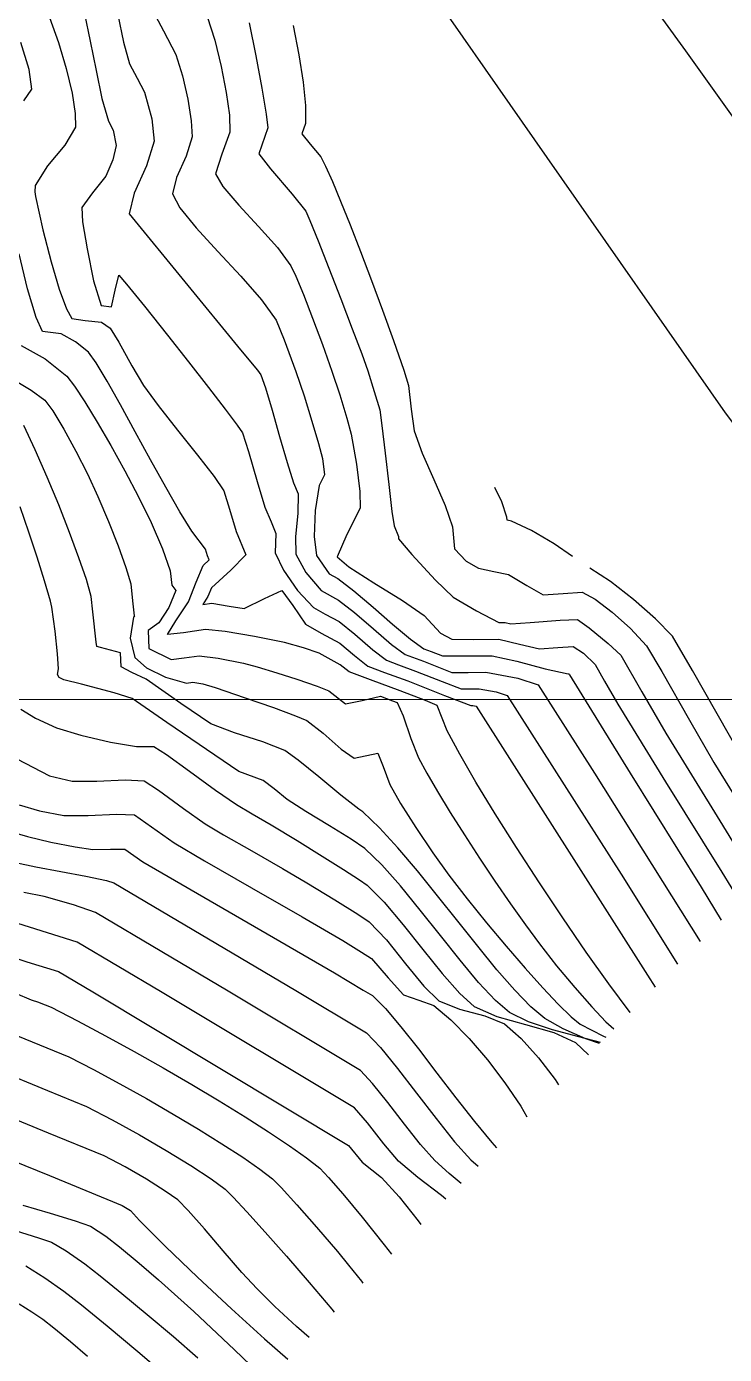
# Model space of a CAD drawing. Extents: x 61466 to 63015, y 108404 to 110397.
# Drawn here: x 62951.49 to 62976.75, y 108526.31 to 108574.35 of the extents above; entities that cross this region are included whole.
import ezdxf

# ---------------------------------------------------------------- set-up
doc = ezdxf.new("R2010")
doc.units = 0
doc.header["$LTSCALE"] = 1.000015
doc.header["$MEASUREMENT"] = 0
for name, color, linetype in [('coordinate', 2, 'Continuous'), ('curve livello 5m', 7, 'Continuous'), ('Strade', 7, 'Continuous')]:
    doc.layers.add(name, color=color, linetype=linetype)
doc.layers.add('no_plot', color=5, linetype='Continuous', plot=False)

msp = doc.modelspace()

# ---------------------------------------------------------------- linework, layer by layer
at = {"layer": 'coordinate', "linetype": 'Continuous', "lineweight": 0}
msp.add_line((62922.305, 108550), (63014.666, 108550), dxfattribs=at)
at = {"layer": 'curve livello 5m', "color": 2, "flags": 128}
for points in [[(62953.585, 108574.806), (62953.797, 108573.818), (62954.003, 108572.751), (62954.217, 108571.74), (62954.456, 108570.921), (62954.456, 108570.921), (62954.629, 108570.598), (62954.738, 108570.04), (62954.607, 108569.523), (62954.358, 108568.936), (62954.358, 108568.936), (62953.878, 108568.327), (62953.486, 108567.802), (62953.486, 108567.802), (62953.519, 108567.286), (62953.679, 108566.304), (62953.918, 108565.149), (62953.918, 108565.149), (62954.184, 108564.255), (62954.559, 108564.209), (62954.691, 108564.807), (62954.827, 108565.348), (62954.827, 108565.348), (62955.105, 108565.031), (62955.76, 108564.23), (62956.595, 108563.185), (62956.595, 108563.185), (62957.355, 108562.217), (62958.07, 108561.294), (62958.676, 108560.501), (62959.108, 108559.923), (62959.301, 108559.645), (62959.301, 108559.645), (62959.522, 108558.974), (62959.83, 108557.888), (62960.116, 108556.958), (62960.116, 108556.958), (62960.34, 108556.428), (62960.511, 108556.007), (62960.511, 108556.007), (62960.483, 108555.303), (62960.785, 108554.681), (62961.298, 108553.951), (62961.868, 108553.333), (62961.868, 108553.333), (62962.293, 108553.094), (62962.798, 108552.821), (62962.798, 108552.821), (62963.371, 108552.363), (62964.019, 108551.801), (62964.515, 108551.42), (62964.515, 108551.42), (62964.954, 108551.256), (62965.57, 108551.03), (62965.57, 108551.03), (62966.535, 108550.65), (62967.222, 108550.383), (62967.222, 108550.383), (62967.873, 108550.386), (62968.488, 108550.276), (62968.882, 108550.145), (62968.882, 108550.145), (62973.004, 108543.685), (62975.05, 108540.423)], [(62961.139, 108574.383), (62961.346, 108573.322), (62961.497, 108572.34), (62961.581, 108571.494), (62961.586, 108570.841), (62961.586, 108570.841), (62961.457, 108570.466), (62961.755, 108570.089), (62962.138, 108569.637), (62962.138, 108569.637), (62962.313, 108569.292), (62962.556, 108568.744), (62962.856, 108568.026), (62963.2, 108567.169), (62963.575, 108566.205), (62963.969, 108565.165), (62964.37, 108564.083), (62964.765, 108562.989), (62965.142, 108561.914), (62965.142, 108561.914), (62965.31, 108561.361), (62965.413, 108560.51), (62965.513, 108559.722), (62965.513, 108559.722), (62965.802, 108558.914), (62966.223, 108557.964), (62966.638, 108557.024), (62966.908, 108556.251), (62966.908, 108556.251), (62966.973, 108555.454), (62967.398, 108555.001), (62967.849, 108554.751), (62968.396, 108554.635), (62968.935, 108554.519), (62968.935, 108554.519), (62969.596, 108554.128), (62970.19, 108553.791), (62970.19, 108553.791), (62970.908, 108553.843), (62971.591, 108553.883), (62971.591, 108553.883), (62972.064, 108553.628), (62972.683, 108553.16), (62973.34, 108552.569), (62973.926, 108551.947), (62973.926, 108551.947), (62974.473, 108551.02), (62975.478, 108549.251), (62976.36, 108547.723), (62976.36, 108547.723), (62977.177, 108546.393)], [(62972.221, 108537.559), (62971.733, 108537.732), (62970.904, 108538.095), (62970.242, 108538.469), (62970.242, 108538.469), (62969.739, 108538.884), (62969.156, 108539.485), (62968.51, 108540.229), (62967.817, 108541.075), (62967.096, 108541.981), (62966.363, 108542.905), (62965.635, 108543.805), (62964.93, 108544.639), (62964.264, 108545.366), (62963.655, 108545.944), (62963.519, 108546.03), (62962.859, 108546.542), (62962.061, 108547.201), (62961.322, 108547.807), (62960.841, 108548.159), (62960.043, 108548.474), (62959.013, 108548.798), (62958.153, 108549.126), (62958.153, 108549.126), (62957.074, 108549.861), (62955.82, 108550.733), (62955.296, 108550.985), (62954.91, 108551.181), (62954.894, 108551.691), (62954.171, 108551.878), (62954.029, 108551.915), (62954.011, 108552.073), (62953.89, 108553.177), (62953.829, 108553.733), (62953.653, 108554.34), (62953.384, 108555.129), (62953.043, 108556.047), (62952.652, 108557.039), (62952.232, 108558.051), (62951.805, 108559.029), (62951.391, 108559.918)], [(62950.892, 108545.225), (62951.525, 108545.043), (62951.525, 108545.043), (62952.371, 108544.845), (62953.245, 108544.673), (62953.886, 108544.576), (62953.886, 108544.576), (62954.525, 108544.586), (62955.051, 108544.585), (62955.051, 108544.585), (62955.7, 108544.126), (62962.636, 108540.11), (62963.676, 108539.494), (62964.008, 108539.295), (62964.475, 108538.826), (62965.038, 108538.163), (62965.669, 108537.366), (62966.34, 108536.491), (62967.025, 108535.597), (62967.694, 108534.742), (62968.322, 108533.982), (62968.499, 108533.79)], [(62951.086, 108539.384), (62951.658, 108539.139), (62951.927, 108539.052), (62951.944, 108539.045), (62952.376, 108538.869), (62953.337, 108538.377), (62954.348, 108537.839), (62955.388, 108537.266), (62956.435, 108536.674), (62957.466, 108536.073), (62958.46, 108535.479), (62959.395, 108534.903), (62960.249, 108534.359), (62961, 108533.86), (62961.626, 108533.419), (62962.106, 108533.05), (62962.106, 108533.05), (62962.417, 108532.715), (62962.938, 108532.116), (62962.938, 108532.116), (62963.631, 108531.277), (62964.434, 108530.279), (62964.698, 108529.942)], [(62951.353, 108531.706), (62952.341, 108531.416), (62953.249, 108531.147), (62953.8, 108530.957), (62953.8, 108530.957), (62954.362, 108530.593), (62954.857, 108530.202), (62955.562, 108529.615), (62956.265, 108529.01), (62956.265, 108529.01), (62957.537, 108527.859), (62959.014, 108526.482), (62960.177, 108525.365)]]:
    msp.add_lwpolyline(points, dxfattribs=at)
at = {"layer": 'no_plot', "flags": 128}
for points in [[(62955.974, 108575.066), (62956.443, 108574.192), (62956.897, 108573.34), (62957.132, 108572.563), (62957.325, 108571.715), (62957.449, 108570.934), (62957.477, 108570.361), (62957.26, 108569.662), (62956.91, 108568.881), (62956.767, 108568.293), (62957.038, 108567.787), (62957.63, 108567.066), (62958.408, 108566.214), (62959.238, 108565.317), (62959.986, 108564.458), (62960.517, 108563.722), (62960.816, 108563.015), (62961.239, 108561.865), (62961.53, 108560.989), (62961.816, 108560.075), (62962.052, 108559.269), (62962.194, 108558.719), (62962.267, 108558.13), (62962.083, 108557.742), (62961.939, 108556.843), (62961.901, 108555.904), (62961.98, 108555.207), (62962.442, 108554.551), (62962.751, 108554.38), (62963.336, 108553.934), (62964.027, 108553.346), (62964.738, 108552.727), (62965.379, 108552.188), (62965.862, 108551.841), (62966.128, 108551.743), (62966.543, 108551.58), (62967.405, 108551.579), (62968.343, 108551.588), (62969.229, 108551.393), (62970.255, 108551.108), (62971.09, 108550.932), (62971.113, 108550.934), (62971.128, 108550.922), (62971.143, 108550.895), (62973.329, 108547.339), (62975.904, 108543.213), (62976.629, 108542.022)], [(62952.315, 108574.674), (62952.644, 108573.768), (62952.925, 108572.824), (62953.136, 108571.935), (62953.254, 108571.199), (62953.256, 108570.709), (62952.878, 108570.06), (62952.245, 108569.308), (62951.796, 108568.602), (62951.789, 108568.372), (62951.81, 108568.196), (62952.082, 108566.989), (62952.38, 108565.839), (62952.675, 108564.85), (62952.933, 108564.13), (62953.124, 108563.784), (62953.614, 108563.713), (62954.199, 108563.653), (62954.515, 108563.441), (62954.834, 108562.925), (62955.297, 108562.078), (62955.717, 108561.359), (62956.248, 108560.633), (62956.947, 108559.749), (62957.671, 108558.847), (62958.28, 108558.066), (62958.631, 108557.546), (62958.834, 108556.892), (62959.077, 108556.078), (62959.429, 108555.232), (62958.878, 108554.685), (62958.179, 108554.047), (62958.048, 108553.726), (62957.864, 108553.442), (62958.199, 108553.484), (62958.821, 108553.375), (62959.365, 108553.291), (62960.095, 108553.661), (62960.726, 108553.94), (62961.123, 108553.408), (62961.581, 108552.724), (62962.148, 108552.406), (62962.821, 108552.042), (62963.357, 108551.6), (62963.842, 108551.209), (62964.445, 108550.984), (62965.292, 108550.673), (62966.618, 108550.151), (62967.561, 108549.784), (62967.638, 108549.785), (62967.757, 108549.756), (62973.96, 108540.035), (62974.234, 108539.597)], [(62954.798, 108574.765), (62954.994, 108573.787), (62955.215, 108572.993), (62955.494, 108572.475), (62955.763, 108571.969), (62956.017, 108571.004), (62956.107, 108570.2), (62955.831, 108569.312), (62955.386, 108568.317), (62955.203, 108567.568), (62959.237, 108562.652), (62959.841, 108561.913), (62959.97, 108561.744), (62960.138, 108561.278), (62960.376, 108560.475), (62960.647, 108559.514), (62960.919, 108558.576), (62961.155, 108557.839), (62961.32, 108557.441), (62961.312, 108556.727), (62961.219, 108555.894), (62961.232, 108555.255), (62961.593, 108554.597), (62962.155, 108553.942), (62962.775, 108553.601), (62963.357, 108553.147), (62964.043, 108552.555), (62964.698, 108551.994), (62965.189, 108551.63), (62965.849, 108551.386), (62966.453, 108551.149), (62966.883, 108550.981), (62967.469, 108550.981), (62968.108, 108550.987), (62969.266, 108550.78), (62970.007, 108550.534), (62972.048, 108547.335), (62975.865, 108541.248)], [(62958.03, 108574.711), (62958.299, 108573.852), (62958.534, 108572.902), (62958.717, 108571.964), (62958.828, 108571.136), (62958.847, 108570.521), (62958.558, 108569.724), (62958.33, 108569.017), (62958.598, 108568.555), (62959.174, 108567.885), (62959.888, 108567.114), (62960.572, 108566.348), (62961.057, 108565.694), (62961.237, 108565.314), (62961.511, 108564.652), (62961.843, 108563.798), (62962.198, 108562.844), (62962.54, 108561.881), (62962.823, 108561.023), (62963.079, 108560.178), (62963.233, 108559.6), (62963.426, 108558.521), (62963.549, 108557.528), (62963.564, 108556.92), (62963.085, 108555.969), (62962.73, 108555.16), (62962.73, 108555.16), (62963.152, 108554.798), (62964.059, 108554.226), (62965.089, 108553.59), (62965.876, 108553.037), (62966.467, 108552.407), (62966.874, 108552.182), (62967.667, 108552.178), (62968.578, 108552.189), (62969.33, 108552.007), (62970.052, 108551.837), (62970.713, 108551.888), (62971.273, 108551.917), (62971.641, 108551.673), (62972.061, 108551.263), (62972.408, 108550.665), (62972.882, 108549.838), (62974.612, 108547.024), (62976.649, 108543.758), (62977.296, 108542.697)], [(62959.55, 108574.475), (62959.791, 108573.283), (62960.009, 108572.114), (62960.165, 108571.177), (62960.217, 108570.681), (62959.894, 108569.742), (62960.316, 108569.196), (62961.1, 108568.278), (62961.597, 108567.665), (62961.743, 108567.329), (62962.039, 108566.595), (62962.429, 108565.605), (62962.86, 108564.498), (62963.275, 108563.417), (62963.621, 108562.504), (62963.841, 108561.898), (62964.074, 108561.15), (62964.271, 108560.48), (62964.351, 108559.916), (62964.467, 108558.919), (62964.596, 108557.785), (62964.712, 108556.808), (62964.79, 108556.286), (62964.944, 108555.903), (62964.951, 108555.815), (62965.428, 108555.246), (62966.294, 108554.323), (62966.933, 108553.704), (62967.775, 108553.205), (62968.582, 108552.789), (62968.813, 108552.79), (62969.013, 108552.742), (62969.719, 108552.783), (62970.798, 108552.874), (62971.432, 108552.9), (62971.853, 108552.594), (62972.536, 108552.028), (62972.993, 108551.605), (62972.993, 108551.605), (62973.757, 108550.283), (62974.621, 108548.781), (62976.575, 108545.616), (62977.959, 108543.369)], [(62951.385, 108571.654), (62951.678, 108572.087), (62951.678, 108572.087), (62951.587, 108572.79), (62951.279, 108573.77)], [(62973.33, 108538.682), (62973.327, 108538.686), (62973.327, 108538.686), (62972.565, 108539.715), (62971.746, 108540.868), (62970.898, 108542.102), (62970.047, 108543.375), (62969.221, 108544.646), (62968.446, 108545.872), (62967.752, 108547.012), (62967.163, 108548.024), (62966.708, 108548.866), (62966.708, 108548.866), (62966.353, 108549.791), (62965.925, 108549.964), (62965.013, 108550.316), (62965.013, 108550.316), (62963.936, 108550.713), (62963.168, 108550.998), (62963.168, 108550.998), (62962.844, 108551.262), (62962.079, 108551.683), (62961.515, 108551.872), (62960.818, 108552.06), (62960.818, 108552.06), (62959.738, 108552.282), (62958.682, 108552.457), (62957.967, 108552.533), (62957.967, 108552.533), (62957.166, 108552.413), (62956.586, 108552.356), (62956.586, 108552.356), (62956.89, 108552.848), (62957.344, 108553.53), (62957.344, 108553.53), (62957.63, 108554.242), (62957.885, 108554.852), (62957.885, 108554.852), (62958.098, 108555.054), (62958.038, 108555.197), (62957.962, 108555.447), (62957.466, 108556.096), (62957.031, 108556.796), (62956.525, 108557.678), (62955.978, 108558.667), (62955.422, 108559.687), (62954.889, 108560.663), (62954.408, 108561.518), (62954.011, 108562.179), (62953.729, 108562.57), (62953.729, 108562.57), (62953.264, 108562.946), (62952.748, 108563.23), (62952.748, 108563.23), (62952.064, 108563.314), (62951.837, 108563.817), (62951.527, 108564.856), (62951.228, 108566.12)], [(62951.297, 108562.807), (62952.162, 108562.33), (62952.942, 108561.698), (62953.222, 108561.339), (62953.599, 108560.771), (62954.045, 108560.04), (62954.535, 108559.192), (62955.041, 108558.274), (62955.536, 108557.332), (62955.995, 108556.411), (62956.411, 108555.449), (62956.689, 108554.652), (62956.745, 108554.135), (62956.889, 108553.942), (62956.64, 108553.333), (62956.282, 108552.779), (62955.891, 108552.493), (62955.912, 108551.853), (62956.726, 108551.452), (62957.199, 108551.507), (62957.736, 108551.581), (62958.424, 108551.494), (62959.345, 108551.314), (62959.829, 108551.183), (62960.543, 108550.969), (62961.272, 108550.738), (62962.01, 108550.485), (62962.43, 108550.322), (62963.027, 108549.847), (62963.635, 108549.97), (62964.297, 108550.121), (62964.734, 108549.959), (62964.906, 108549.892), (62965.121, 108549.411), (62965.4, 108548.592), (62965.672, 108547.898), (62965.972, 108547.342), (62966.361, 108546.673), (62966.82, 108545.92), (62967.332, 108545.109), (62967.878, 108544.269), (62968.44, 108543.428), (62969.001, 108542.612), (62969.542, 108541.85), (62970.046, 108541.17), (62970.673, 108540.372), (62971.328, 108539.585), (62971.945, 108538.885), (62972.457, 108538.347), (62972.747, 108538.091)], [(62950.987, 108561.596), (62951.661, 108561.191), (62952.156, 108560.827), (62952.436, 108560.44), (62952.833, 108559.784), (62953.276, 108558.984), (62953.693, 108558.165), (62954.068, 108557.347), (62954.45, 108556.445), (62954.801, 108555.556), (62955.083, 108554.773), (62955.259, 108554.192), (62955.322, 108553.571), (62955.387, 108553.025), (62955.4, 108553.007), (62955.364, 108552.981), (62955.234, 108552.226), (62955.411, 108551.517), (62955.833, 108551.154), (62956.523, 108550.815), (62957.273, 108550.599), (62957.504, 108550.629), (62957.871, 108550.568), (62958.311, 108550.436), (62959.406, 108550.068), (62960.429, 108549.708), (62961.224, 108549.413), (62961.636, 108549.24), (62962.227, 108548.783), (62962.876, 108548.204), (62963.347, 108547.879), (62964.2, 108548.063), (62964.394, 108547.583), (62964.635, 108546.93), (62965.024, 108546.246), (62965.575, 108545.369), (62966.188, 108544.454), (62966.765, 108543.654), (62967.43, 108542.797), (62968.131, 108541.929), (62968.84, 108541.081), (62969.528, 108540.286), (62970.168, 108539.574), (62970.732, 108538.977), (62971.192, 108538.528), (62971.521, 108538.257), (62972.366, 108537.821), (62972.451, 108537.791)], [(62971.247, 108555.176), (62970.585, 108555.639), (62969.766, 108556.114), (62969.036, 108556.459), (62969.036, 108556.459), (62968.881, 108556.492), (62968.872, 108556.599), (62968.687, 108557.148), (62968.441, 108557.672)], [(62972.258, 108537.596), (62971.475, 108537.804), (62970.518, 108538.058), (62969.649, 108538.34), (62968.964, 108538.681), (62968.964, 108538.681), (62968.454, 108539.117), (62967.85, 108539.771), (62967.179, 108540.576), (62966.466, 108541.469), (62965.739, 108542.384), (62965.024, 108543.257), (62964.347, 108544.022), (62963.735, 108544.615), (62963.735, 108544.615), (62963.24, 108544.951), (62962.448, 108545.433), (62961.595, 108545.948), (62960.918, 108546.386), (62960.918, 108546.386), (62960.444, 108546.766), (62960.047, 108547.078), (62960.047, 108547.078), (62959.173, 108547.393), (62956.561, 108549.17), (62955.309, 108550.041), (62954.654, 108550.243), (62953.476, 108550.561), (62953.476, 108550.561), (62952.835, 108550.71), (62952.667, 108550.799), (62952.612, 108550.902), (62952.645, 108551.112), (62952.614, 108551.651), (62952.523, 108552.477), (62952.4, 108553.341), (62952.4, 108553.341), (62952.354, 108553.557), (62952.136, 108554.3), (62951.868, 108555.149), (62951.568, 108556.056), (62951.253, 108556.971)], [(62979.285, 108544.711), (62979.175, 108544.92), (62978.886, 108545.395), (62978.46, 108546.078), (62978.098, 108546.666), (62978.098, 108546.666), (62976.925, 108548.7), (62975.587, 108551.054), (62974.859, 108552.288), (62974.859, 108552.288), (62974.246, 108552.923), (62973.452, 108553.624), (62972.617, 108554.274), (62971.879, 108554.759)], [(62951.288, 108549.654), (62951.81, 108549.322), (62952.576, 108548.974), (62953.453, 108548.707), (62954.525, 108548.457), (62955.47, 108548.3), (62956.1, 108548.305), (62956.552, 108548.015), (62957.386, 108547.41), (62958.322, 108546.726), (62959.081, 108546.199), (62959.658, 108545.863), (62960.337, 108545.472), (62961.282, 108544.897), (62962.185, 108544.338), (62962.964, 108543.849), (62963.535, 108543.48), (62963.814, 108543.286), (62964.43, 108542.67), (62965.119, 108541.856), (62965.836, 108540.957), (62966.534, 108540.088), (62967.166, 108539.362), (62967.685, 108538.893), (62968.502, 108538.532), (62969.544, 108538.244), (62970.574, 108537.957), (62971.352, 108537.599), (62971.82, 108537.153)], [(62951.139, 108547.859), (62952.317, 108547.237), (62953.139, 108547.045), (62954.028, 108547.043), (62955.062, 108547.093), (62955.75, 108547.065), (62956.269, 108546.719), (62957.167, 108546.062), (62957.954, 108545.508), (62958.618, 108545.113), (62959.646, 108544.524), (62960.749, 108543.895), (62961.636, 108543.376), (62962.647, 108542.758), (62963.483, 108542.232), (62963.893, 108541.957), (62964.513, 108541.304), (62965.206, 108540.445), (62965.872, 108539.629), (62966.407, 108539.105), (62967.154, 108538.805), (62968.07, 108538.562), (62968.787, 108538.265), (62969.385, 108537.743), (62970.016, 108537.046), (62970.617, 108536.259), (62970.743, 108536.062)], [(62951.226, 108546.189), (62951.955, 108545.981), (62952.843, 108545.806), (62953.722, 108545.805), (62954.743, 108545.849), (62955.4, 108545.825), (62956.016, 108545.397), (62956.827, 108544.817), (62957.929, 108544.162), (62959.634, 108543.186), (62961.463, 108542.141), (62962.935, 108541.28), (62963.609, 108540.865), (62963.973, 108540.628), (62964.576, 108539.933), (62965.128, 108539.317), (62965.683, 108539.123), (62966.223, 108538.931), (62966.844, 108538.412), (62967.504, 108537.743), (62968.169, 108536.97), (62968.803, 108536.139), (62969.374, 108535.294), (62969.599, 108534.904)], [(62951.095, 108544.104), (62951.824, 108543.947), (62952.728, 108543.781), (62953.639, 108543.614), (62954.388, 108543.453), (62954.649, 108543.372), (62961.229, 108539.476), (62963.792, 108537.939), (62964.293, 108537.419), (62964.912, 108536.658), (62965.601, 108535.765), (62966.307, 108534.845), (62966.979, 108534.005), (62967.569, 108533.351), (62967.835, 108533.119)], [(62967.222, 108532.498), (62966.785, 108532.851), (62966.259, 108533.325), (62966.259, 108533.325), (62965.748, 108533.9), (62965.162, 108534.645), (62964.564, 108535.427), (62964.014, 108536.117), (62963.576, 108536.583), (62963.576, 108536.583), (62958.783, 108539.458), (62953.982, 108542.301), (62953.194, 108542.573), (62952.13, 108542.876), (62952.13, 108542.876), (62951.392, 108543.022)], [(62966.663, 108531.932), (62966.509, 108532.061), (62965.651, 108532.711), (62964.948, 108533.298), (62964.948, 108533.298), (62964.418, 108533.927), (62963.831, 108534.689), (62963.36, 108535.227), (62963.36, 108535.227), (62956.336, 108539.44), (62953.315, 108541.229), (62950.516, 108542.099)], [(62948.946, 108541.344), (62951.497, 108540.515), (62952.648, 108540.158), (62953.89, 108539.423), (62963.145, 108533.872), (62963.638, 108533.272), (62964.338, 108532.707), (62964.971, 108532.007), (62965.666, 108531.143), (62965.757, 108531.015)], [(62951.157, 108537.837), (62952.222, 108537.403), (62953.018, 108537.076), (62953.914, 108536.616), (62954.861, 108536.105), (62955.83, 108535.564), (62956.79, 108535.008), (62957.71, 108534.458), (62958.561, 108533.931), (62959.311, 108533.444), (62959.931, 108533.017), (62960.391, 108532.667), (62960.702, 108532.35), (62961.27, 108531.723), (62961.986, 108530.909), (62962.739, 108530.032), (62963.141, 108529.545), (62963.607, 108528.966), (62963.663, 108528.894)], [(62950.37, 108536.628), (62952.253, 108535.861), (62953.661, 108535.284), (62954.589, 108534.8), (62955.573, 108534.255), (62956.544, 108533.689), (62957.431, 108533.144), (62958.165, 108532.662), (62958.676, 108532.284), (62958.961, 108532.003), (62959.461, 108531.466), (62960.123, 108530.731), (62960.892, 108529.86), (62961.715, 108528.912), (62962.539, 108527.948), (62962.624, 108527.842)], [(62961.711, 108526.918), (62961.262, 108527.316), (62960.48, 108528.045), (62959.831, 108528.68), (62959.831, 108528.68), (62959.28, 108529.28), (62958.608, 108530.054), (62957.923, 108530.85), (62957.338, 108531.516), (62956.961, 108531.901), (62956.961, 108531.901), (62956.508, 108532.223), (62955.831, 108532.646), (62955.054, 108533.093), (62954.303, 108533.491), (62954.303, 108533.491), (62952.284, 108534.32), (62949.582, 108535.42)], [(62948.795, 108534.211), (62952.315, 108532.778), (62954.945, 108531.698), (62955.247, 108531.518), (62955.572, 108531.153), (62956.516, 108530.216), (62957.673, 108529.109), (62958.91, 108527.955), (62960.095, 108526.879), (62960.942, 108526.139)], [(62951.076, 108530.791), (62951.923, 108530.533), (62952.393, 108530.369), (62952.919, 108530.055), (62953.6, 108529.588), (62954.158, 108529.155), (62954.943, 108528.518), (62955.858, 108527.757), (62956.804, 108526.954), (62957.683, 108526.19)], [(62956.678, 108525.421), (62955.512, 108526.41), (62954.403, 108527.332), (62953.472, 108528.089), (62952.837, 108528.583), (62952.837, 108528.583), (62952.149, 108529.065), (62951.463, 108529.509)], [(62953.693, 108526.232), (62953.076, 108526.761), (62952.477, 108527.259), (62952.075, 108527.578), (62952.075, 108527.578), (62951.678, 108527.846), (62951.221, 108528.131)]]:
    msp.add_lwpolyline(points, dxfattribs=at)
at = {"layer": 'Strade', "linetype": 'Continuous', "flags": 128}
for points in [[(62892.772, 108651.13), (62900.148, 108648.147), (62907.386, 108645.041), (62914.052, 108641.764), (62914.608, 108641.252), (62914.941, 108640.665), (62915.79, 108636.948), (62916.504, 108635.257), (62918.047, 108633.547), (62923.239, 108630.227), (62930.747, 108625.033), (62938.628, 108618.738), (62945.672, 108612.044), (62952.132, 108605.084), (62957.766, 108598.06), (62961.946, 108592.248), (62963.379, 108590.207), (62964.995, 108587.882), (62970.053, 108580.75), (62975.338, 108573.468), (62982.035, 108564.095), (62987.149, 108557.245), (62989.168, 108554.718)], [(62984.573, 108550.065), (62981.63, 108553.96), (62976.786, 108560.369), (62970.335, 108569.606), (62965.055, 108577.165), (62960.028, 108584.423), (62957.019, 108588.776), (62951.853, 108595.986), (62945.432, 108603.766), (62938.641, 108610.819), (62931.005, 108617.66), (62923.584, 108623.366), (62915.122, 108628.94), (62906.498, 108633.619), (62897.472, 108637.707), (62889.845, 108640.556), (62882.125, 108642.927), (62874.847, 108644.738)]]:
    msp.add_lwpolyline(points, dxfattribs=at)

doc.saveas('drawing.dxf')
